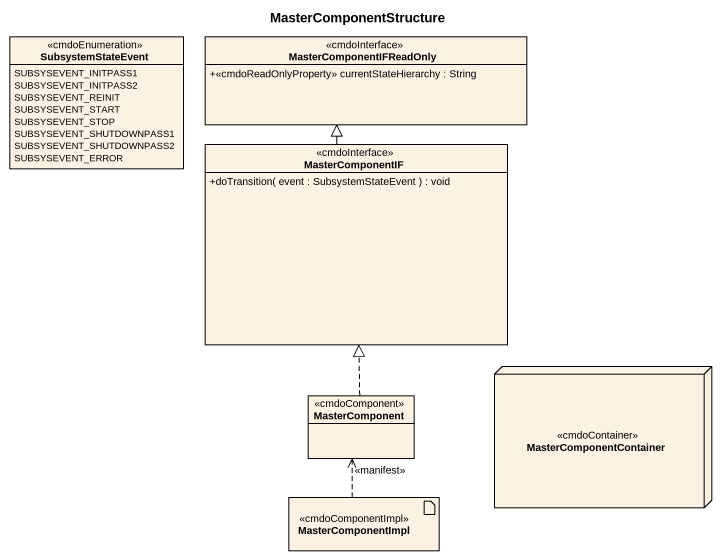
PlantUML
@startuml
title MasterComponentStructure
allowmixing
hide circle
hide empty members
skinparam classAttributeIconSize 0
enum SubsystemStateEvent <<cmdoEnumeration>> {
  SUBSYSEVENT_INITPASS1
  SUBSYSEVENT_INITPASS2
  SUBSYSEVENT_REINIT
  SUBSYSEVENT_START
  SUBSYSEVENT_STOP
  SUBSYSEVENT_SHUTDOWNPASS1
  SUBSYSEVENT_SHUTDOWNPASS2
  SUBSYSEVENT_ERROR
}
interface MasterComponentIFReadOnly <<cmdoInterface>> {
  +<<cmdoReadOnlyProperty>> currentStateHierarchy : String
}
interface MasterComponentIF <<cmdoInterface>> {
  +doTransition( event : SubsystemStateEvent ) : void
}
class MasterComponent <<cmdoComponent>>
node MasterComponentContainer <<cmdoContainer>>
artifact MasterComponentImpl <<cmdoComponentImpl>>
MasterComponentIF -up-|> MasterComponentIFReadOnly
MasterComponent .up.|> MasterComponentIF
MasterComponentImpl .up.> MasterComponent : <<manifest>>
@enduml
